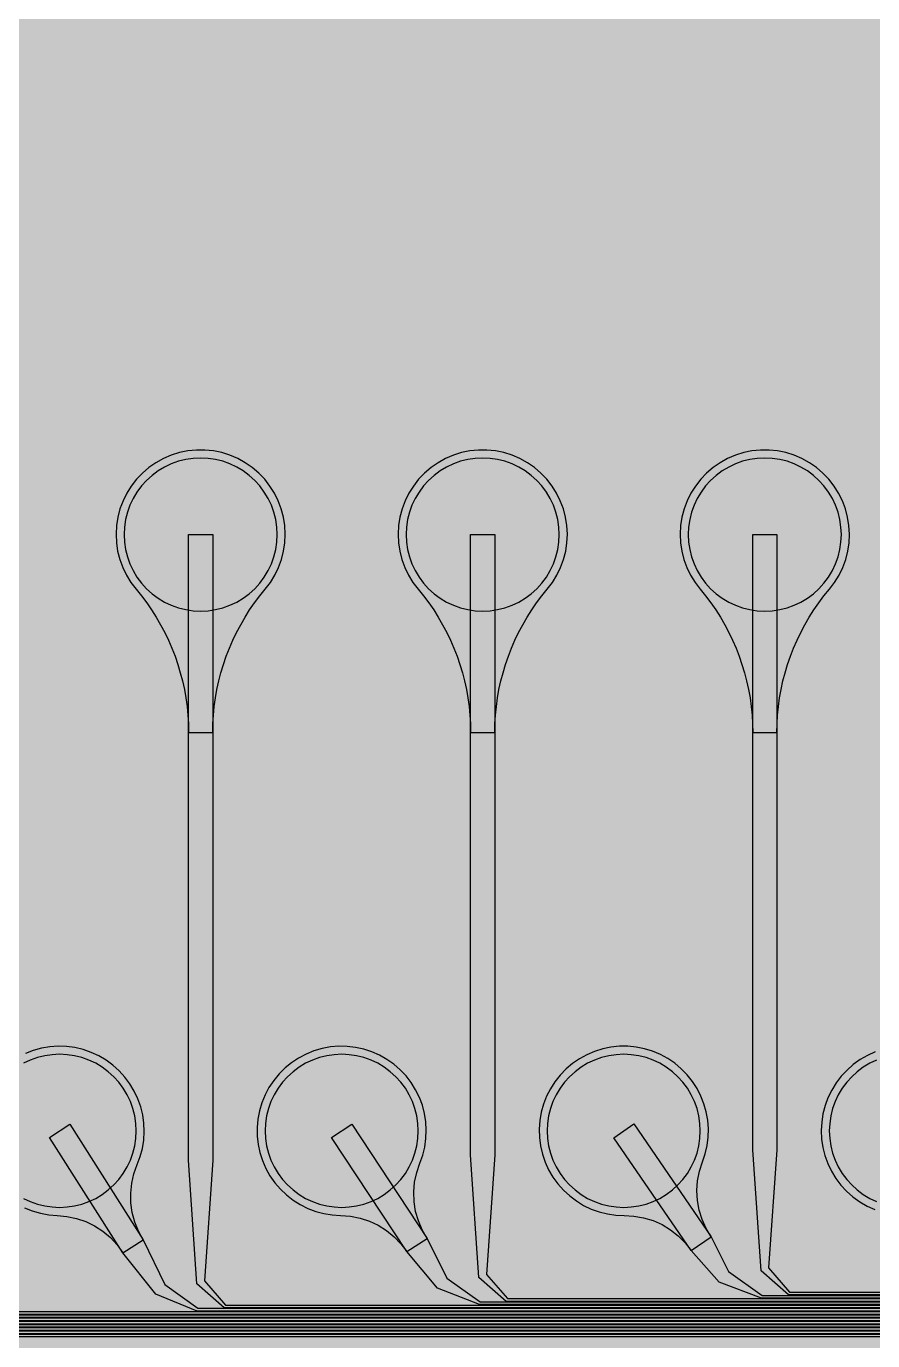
# Model space of a CAD drawing. Header units: metres. Extents: x -7231 to 10969, y -37556 to 1873.
# Drawn here: x 4915 to 5965, y -22931 to -21300 of the extents above; entities that cross this region are included whole.
import ezdxf

# ---------------------------------------------------------------- set-up
doc = ezdxf.new("R2010")
doc.units = ezdxf.units.M
for name, color, linetype in [('Metal1', 4, 'CONTINUOUS'), ('Metal2', 3, 'CONTINUOUS'), ('Polyimide', 7, 'CONTINUOUS'), ('Polyimide_Negative', 5, 'CONTINUOUS')]:
    doc.layers.add(name, color=color, linetype=linetype)

msp = doc.modelspace()

# ---------------------------------------------------------------- hatches: boundary and pattern name
at = {"layer": 'Polyimide'}
msp.add_hatch(color=7, dxfattribs=at).paths.add_polyline_path([(4065.7, -468), (4066.7, -502), (4068.5, -536), (4071.4, -570), (4075.5, -604), (4081, -638), (4088, -672), (4096.5, -706), (4106.6, -740), (4118.3, -774), (4131.6, -808), (4146.5, -842), (4162.9, -876), (4180.7, -910), (4199.8, -944), (4220.2, -978), (4241.7, -1012), (4264.2, -1046), (4287.5, -1080), (4311.5, -1114), (4336, -1148), (4360.9, -1182), (4385.9, -1216), (4410.9, -1250), (4435.7, -1284), (4460.2, -1318), (4484.2, -1352), (4507.5, -1385.9), (4530, -1419.9), (4551.5, -1453.9), (4571.9, -1487.9), (4591.1, -1521.9), (4608.9, -1555.9), (4625.3, -1589.9), (4640.1, -1623.9), (4653.4, -1657.9), (4665.1, -1691.9), (4675.2, -1725.9), (4683.7, -1759.9), (4690.7, -1793.9), (4696.2, -1827.9), (4700.3, -1861.9), (4703.2, -1895.9), (4705.1, -1929.9), (4706.1, -1963.9), (4706.4, -1997.9), (4706.5, -2031.9), (4706.5, -4793), (4710, -4838.4), (4720.2, -4882.7), (4737.1, -4925), (4760.1, -4964.2), (4788.9, -4999.5), (4822.6, -5030), (4860.5, -5055.1), (4901.8, -5074.2), (4901.8, -5074.2), (4970.7, -5105.2), (5034.7, -5145.3), (5092.8, -5193.5), (5143.8, -5249.2), (5186.9, -5311.2), (5221.2, -5378.4), (5246.2, -5449.7), (5261.4, -5523.7), (5266.5, -5599), (5261.4, -5674.3), (5246.2, -5748.3), (5221.2, -5819.6), (5186.9, -5886.8), (5143.8, -5948.8), (5092.8, -6004.5), (5034.7, -6052.7), (4970.7, -6092.8), (4901.8, -6123.8), (4860.5, -6142.9), (4822.6, -6168), (4788.9, -6198.5), (4760.1, -6233.8), (4737.1, -6273), (4720.2, -6315.3), (4710, -6359.6), (4706.5, -6405), (4706.5, -9221.5), (4710, -9266.9), (4720.2, -9311.2), (4737.1, -9353.5), (4760.1, -9392.7), (4788.9, -9428), (4822.6, -9458.5), (4860.5, -9483.6), (4901.8, -9502.7), (4970.7, -9533.7), (5034.7, -9573.8), (5092.8, -9622), (5143.8, -9677.7), (5186.9, -9739.7), (5221.2, -9806.9), (5246.2, -9878.2), (5261.4, -9952.2), (5266.5, -10027.5), (5261.4, -10102.8), (5246.2, -10176.8), (5221.2, -10248.1), (5186.9, -10315.3), (5143.8, -10377.3), (5092.8, -10433), (5034.7, -10481.2), (4970.7, -10521.3), (4901.8, -10552.3), (4860.5, -10571.4), (4822.6, -10596.5), (4788.9, -10627), (4760.1, -10662.3), (4737.1, -10701.5), (4720.2, -10743.8), (4710, -10788.1), (4706.5, -10833.5), (4706.5, -13650), (4710, -13695.4), (4720.2, -13739.7), (4737.1, -13782), (4760.1, -13821.2), (4788.9, -13856.5), (4822.6, -13887), (4860.5, -13912.1), (4901.8, -13931.2), (4970.7, -13962.2), (5034.7, -14002.2), (5092.8, -14050.5), (5143.8, -14106.2), (5186.9, -14168.2), (5221.2, -14235.4), (5246.2, -14306.7), (5261.4, -14380.7), (5266.5, -14456), (5261.4, -14531.3), (5246.2, -14605.3), (5221.2, -14676.5), (5186.9, -14743.8), (5143.8, -14805.8), (5092.8, -14861.5), (5034.7, -14909.7), (4970.7, -14949.8), (4901.8, -14980.8), (4860.5, -14999.9), (4822.6, -15025), (4788.9, -15055.5), (4760.1, -15090.8), (4737.1, -15130), (4720.2, -15172.3), (4710, -15216.6), (4706.5, -15262), (4706.5, -15456), (4720.9, -15750), (4764.1, -16041.3), (4835.7, -16326.8), (4934.9, -16604), (5060.7, -16870.2), (5212.1, -17122.7), (5387.5, -17359.2), (5585.2, -17577.3), (5803.3, -17775), (6039.8, -17950.4), (6292.3, -18101.8), (6558.4, -18227.6), (6835.6, -18326.8), (7121.2, -18398.3), (7412.4, -18441.5), (7706.5, -18456), (9969, -18456), (10047.4, -18459.8), (10125.1, -18471.4), (10201.2, -18490.4), (10275.2, -18516.9), (10346.1, -18550.5), (10413.5, -18590.8), (10476.5, -18637.6), (10534.7, -18690.3), (10587.4, -18748.5), (10634.2, -18811.5), (10674.5, -18878.9), (10708.1, -18949.8), (10734.6, -19023.8), (10753.6, -19099.9), (10765.2, -19177.6), (10769, -19256), (10769, -20895.8), (10730.2, -20951.4), (10694.6, -21009.1), (10662.2, -21068.6), (10633.2, -21129.9), (10607.6, -21192.7), (10585.5, -21256.7), (10566.9, -21322), (10552, -21388.1), (10540.8, -21455), (10533.4, -21522.3), (10529.6, -21590), (10529.6, -21657.8), (10533.4, -21725.5), (10540.8, -21792.9), (10552, -21859.7), (10566.9, -21925.9), (10585.5, -21991.1), (10607.6, -22055.2), (10633.2, -22117.9), (10662.2, -22179.2), (10694.6, -22238.7), (10730.2, -22296.4), (10769, -22352), (10769, -32454.2), (10728.7, -32510.5), (10691.7, -32568.9), (10658, -32629.3), (10627.8, -32691.6), (10601.2, -32755.4), (10578.2, -32820.7), (10558.9, -32887.1), (10543.4, -32954.5), (10531.8, -33022.7), (10524, -33091.4), (10520.1, -33160.5), (10520.1, -33229.7), (10524, -33298.8), (10531.8, -33367.5), (10543.4, -33435.7), (10558.9, -33503.1), (10578.2, -33569.5), (10601.2, -33634.8), (10627.8, -33698.6), (10658, -33760.8), (10691.7, -33821.3), (10728.7, -33879.7), (10769, -33936), (10769, -36556), (10765.2, -36634.4), (10753.6, -36712.1), (10734.6, -36788.2), (10708.1, -36862.1), (10674.5, -36933.1), (10634.2, -37000.5), (10587.4, -37063.5), (10534.7, -37121.7), (10476.5, -37174.4), (10413.5, -37221.2), (10346.1, -37261.5), (10275.2, -37295.1), (10201.2, -37321.6), (10125.1, -37340.6), (10047.4, -37352.1), (9969, -37356), (-6231, -37356), (-6309.4, -37352.1), (-6387.1, -37340.6), (-6463.2, -37321.6), (-6537.2, -37295.1), (-6608.1, -37261.5), (-6675.5, -37221.2), (-6738.5, -37174.4), (-6796.7, -37121.7), (-6849.4, -37063.5), (-6896.2, -37000.5), (-6936.5, -36933.1), (-6970.1, -36862.1), (-6996.6, -36788.2), (-7015.6, -36712.1), (-7027.2, -36634.4), (-7031, -36556), (-7031, -33936), (-6990.7, -33879.8), (-6953.7, -33821.3), (-6920, -33760.9), (-6889.8, -33698.6), (-6863.2, -33634.8), (-6840.2, -33569.5), (-6820.9, -33503.1), (-6805.4, -33435.7), (-6793.7, -33367.5), (-6785.9, -33298.8), (-6782, -33229.7), (-6782, -33160.5), (-6785.9, -33091.4), (-6793.7, -33022.7), (-6805.4, -32954.5), (-6820.9, -32887.1), (-6840.2, -32820.6), (-6863.2, -32755.4), (-6889.8, -32691.5), (-6920, -32629.3), (-6953.7, -32568.9), (-6990.7, -32510.4), (-7031, -32454.2), (-7031, -22364.8), (-6990.7, -22308.6), (-6953.7, -22250.1), (-6920, -22189.7), (-6889.8, -22127.5), (-6863.2, -22063.6), (-6840.2, -21998.4), (-6820.9, -21931.9), (-6805.4, -21864.5), (-6793.7, -21796.3), (-6785.9, -21727.6), (-6782, -21658.5), (-6782, -21589.3), (-6785.9, -21520.3), (-6793.7, -21451.5), (-6805.4, -21383.3), (-6820.9, -21315.9), (-6840.2, -21249.5), (-6863.2, -21184.2), (-6889.8, -21120.4), (-6920, -21058.1), (-6953.7, -20997.7), (-6990.7, -20939.3), (-7031, -20883), (-7031, -19256), (-7027.2, -19177.6), (-7015.6, -19099.9), (-6996.6, -19023.8), (-6970.1, -18949.8), (-6936.5, -18878.9), (-6896.2, -18811.5), (-6849.4, -18748.5), (-6796.7, -18690.3), (-6738.5, -18637.6), (-6675.5, -18590.8), (-6608.1, -18550.5), (-6537.2, -18516.9), (-6463.2, -18490.4), (-6387.1, -18471.4), (-6309.4, -18459.8), (-6231, -18456), (-3968.5, -18456), (-3674.4, -18441.5), (-3383.2, -18398.3), (-3097.6, -18326.8), (-2820.4, -18227.6), (-2554.3, -18101.8), (-2301.8, -17950.4), (-2065.3, -17775), (-1847.2, -17577.3), (-1649.5, -17359.2), (-1474.1, -17122.7), (-1322.7, -16870.2), (-1196.9, -16604), (-1097.7, -16326.8), (-1026.1, -16041.3), (-982.9, -15750), (-968.5, -15456), (-968.5, -15262), (-972, -15216.6), (-982.2, -15172.3), (-999.1, -15130), (-1022.1, -15090.8), (-1050.9, -15055.5), (-1084.6, -15025), (-1122.5, -14999.9), (-1163.8, -14980.8), (-1232.7, -14949.8), (-1296.7, -14909.7), (-1354.8, -14861.5), (-1405.8, -14805.8), (-1448.9, -14743.8), (-1483.2, -14676.5), (-1508.2, -14605.3), (-1523.4, -14531.3), (-1528.5, -14456), (-1523.4, -14380.7), (-1508.2, -14306.7), (-1483.2, -14235.4), (-1448.9, -14168.2), (-1405.8, -14106.2), (-1354.8, -14050.5), (-1296.7, -14002.2), (-1232.7, -13962.2), (-1163.8, -13931.2), (-1122.5, -13912.1), (-1084.6, -13887), (-1050.9, -13856.5), (-1022.1, -13821.2), (-999.1, -13782), (-982.2, -13739.7), (-972, -13695.4), (-968.5, -13650), (-968.5, -12309.6), (-972, -12264.3), (-982.2, -12219.9), (-999.1, -12177.7), (-1022.1, -12138.5), (-1050.9, -12103.2), (-1084.6, -12072.6), (-1122.5, -12047.5), (-1163.8, -12028.5), (-1232.7, -11997.4), (-1296.7, -11957.4), (-1354.8, -11909.1), (-1405.8, -11853.5), (-1448.9, -11791.5), (-1483.2, -11724.2), (-1508.2, -11653), (-1523.4, -11579), (-1528.5, -11503.7), (-1523.4, -11428.3), (-1508.2, -11354.4), (-1483.2, -11283.1), (-1448.9, -11215.9), (-1405.8, -11153.8), (-1354.8, -11098.2), (-1296.7, -11049.9), (-1232.7, -11009.9), (-1163.8, -10978.8), (-1122.5, -10959.8), (-1084.6, -10934.7), (-1050.9, -10904.1), (-1022.1, -10868.9), (-999.1, -10829.6), (-982.2, -10787.4), (-972, -10743), (-968.5, -10697.7), (-968.5, -9357.3), (-972, -9311.9), (-982.2, -9267.6), (-999.1, -9225.4), (-1022.1, -9186.1), (-1050.9, -9150.8), (-1084.6, -9120.3), (-1122.5, -9095.2), (-1163.8, -9076.2), (-1163.8, -9076.2), (-1232.7, -9045.1), (-1296.7, -9005.1), (-1354.8, -8956.8), (-1405.8, -8901.1), (-1448.9, -8839.1), (-1483.2, -8771.9), (-1508.2, -8700.6), (-1523.4, -8626.7), (-1528.5, -8551.3), (-1523.4, -8476), (-1508.2, -8402), (-1483.2, -8330.8), (-1448.9, -8263.5), (-1405.8, -8201.5), (-1354.8, -8145.9), (-1296.7, -8097.6), (-1232.7, -8057.6), (-1163.8, -8026.5), (-1163.8, -8026.5), (-1122.5, -8007.4), (-1084.6, -7982.4), (-1050.9, -7951.8), (-1022.1, -7916.5), (-999.1, -7877.3), (-982.2, -7835), (-972, -7790.7), (-968.5, -7745.4), (-968.5, -6405), (-972, -6359.6), (-982.2, -6315.3), (-999.1, -6273), (-1022.1, -6233.8), (-1050.9, -6198.5), (-1084.6, -6168), (-1122.5, -6142.9), (-1163.8, -6123.8), (-1163.8, -6123.8), (-1232.7, -6092.8), (-1296.7, -6052.7), (-1354.8, -6004.5), (-1405.8, -5948.8), (-1448.9, -5886.8), (-1483.2, -5819.6), (-1508.2, -5748.3), (-1523.4, -5674.3), (-1528.5, -5599), (-1523.4, -5523.7), (-1508.2, -5449.7), (-1483.2, -5378.4), (-1448.9, -5311.2), (-1405.8, -5249.2), (-1354.8, -5193.5), (-1296.7, -5145.3), (-1232.7, -5105.2), (-1163.8, -5074.2), (-1163.8, -5074.2), (-1122.5, -5055.1), (-1084.6, -5030), (-1050.9, -4999.5), (-1022.1, -4964.2), (-999.1, -4925), (-982.2, -4882.7), (-972, -4838.4), (-968.5, -4793), (-968.5, -2031.9), (-968.4, -1997.9), (-968.1, -1963.9), (-967.1, -1929.9), (-965.2, -1895.9), (-962.2, -1861.9), (-958, -1827.9), (-952.4, -1793.9), (-945.3, -1759.9), (-936.6, -1725.9), (-926.4, -1691.9), (-914.4, -1657.9), (-900.9, -1623.9), (-885.7, -1589.9), (-869.1, -1555.9), (-850.9, -1521.9), (-831.4, -1487.9), (-810.6, -1453.9), (-788.7, -1419.9), (-765.8, -1385.9), (-742.1, -1352), (-717.6, -1318), (-692.7, -1284), (-667.4, -1250), (-641.9, -1216), (-616.4, -1182), (-591.1, -1148), (-566.1, -1114), (-541.7, -1080), (-517.9, -1046), (-495, -1012), (-473.1, -978), (-452.4, -944), (-432.8, -910), (-414.7, -876), (-398, -842), (-382.9, -808), (-369.3, -774), (-357.4, -740), (-347.1, -706), (-338.4, -672), (-331.3, -638), (-325.7, -604), (-321.5, -570), (-318.6, -536), (-316.7, -502), (-315.7, -468), (-315.3, -434), (-315.2, -400), (-315.2, 401), (-315.2, 451), (-315.2, 1644), (-270.2, 1644), (-270, 1637.1), (-269.4, 1630.3), (-268.2, 1623.5), (-266.7, 1616.8), (-264.7, 1610.2), (-262.3, 1603.8), (-259.4, 1597.6), (-256.2, 1591.5), (-252.6, 1585.7), (-248.6, 1580.1), (-244.2, 1574.8), (-239.5, 1569.8), (-234.5, 1565.1), (-229.2, 1560.7), (-223.6, 1556.7), (-217.8, 1553.1), (-211.7, 1549.8), (-205.4, 1547), (-199, 1544.6), (-192.4, 1542.6), (-185.7, 1541), (-179, 1539.9), (-172.1, 1539.2), (-165.2, 1539), (-158.4, 1539.2), (-151.5, 1539.9), (-144.8, 1541), (-138.1, 1542.6), (-131.5, 1544.6), (-125.1, 1547), (-118.8, 1549.8), (-112.8, 1553.1), (-106.9, 1556.7), (-101.3, 1560.7), (-96, 1565.1), (-91, 1569.8), (-86.3, 1574.8), (-81.9, 1580.1), (-77.9, 1585.7), (-74.3, 1591.5), (-71.1, 1597.6), (-68.2, 1603.8), (-65.8, 1610.2), (-63.8, 1616.8), (-62.3, 1623.5), (-61.1, 1630.3), (-60.5, 1637.1), (-60.2, 1644), (1853, 1644), (1853, 1573), (3815.2, 1573), (3815.5, 1579.5), (3816.1, 1586.1), (3817.2, 1592.5), (3818.7, 1598.9), (3820.6, 1605.1), (3822.9, 1611.3), (3825.6, 1617.2), (3828.6, 1623), (3832.1, 1628.6), (3835.9, 1633.9), (3840.1, 1638.9), (3844.5, 1643.7), (3849.3, 1648.2), (3854.4, 1652.3), (3859.7, 1656.1), (3865.2, 1659.6), (3871, 1662.7), (3877, 1665.4), (3883.1, 1667.7), (3889.4, 1669.6), (3895.7, 1671.1), (3902.2, 1672.1), (3908.7, 1672.8), (3915.2, 1673), (3921.8, 1672.8), (3928.3, 1672.1), (3934.8, 1671.1), (3941.1, 1669.6), (3947.4, 1667.7), (3953.5, 1665.4), (3959.5, 1662.7), (3965.2, 1659.6), (3970.8, 1656.1), (3976.1, 1652.3), (3981.2, 1648.2), (3986, 1643.7), (3990.4, 1638.9), (3994.6, 1633.9), (3998.4, 1628.6), (4001.9, 1623), (4004.9, 1617.2), (4007.6, 1611.3), (4009.9, 1605.1), (4011.8, 1598.9), (4013.3, 1592.5), (4014.4, 1586.1), (4015, 1579.5), (4015.2, 1573), (4065.2, 1573), (4065.2, 451), (4065.2, 401), (4065.2, -400), (4065.3, -434), (4065.7, -468)])

# ---------------------------------------------------------------- linework, layer by layer
at = {"layer": 'Metal1'}
for points in [[(5146.5, -22176.6), (5146.7, -22165.8), (5147.3, -22155.1), (5148.4, -22144.4), (5149.8, -22133.8), (5151.7, -22123.2), (5154, -22112.7), (5156.7, -22102.4), (5159.8, -22092.1), (5163.3, -22081.9), (5167.2, -22071.9), (5171.5, -22062.1), (5176.1, -22052.4), (5181.2, -22042.9), (5186.6, -22033.6), (5192.3, -22024.6), (5198.4, -22015.8), (5204.9, -22007.2), (5211.6, -21998.9), (5218.1, -21990.4), (5223.6, -21981.4), (5228.2, -21971.8), (5231.9, -21961.9), (5234.5, -21951.6), (5236, -21941.1), (5236.5, -21930.5), (5235.9, -21919.9), (5234.3, -21909.4), (5231.6, -21899.2), (5227.8, -21889.3), (5223.1, -21879.8), (5217.5, -21870.8), (5211, -21862.4), (5203.7, -21854.7), (5195.6, -21847.8), (5186.9, -21841.8), (5177.6, -21836.7), (5167.9, -21832.5), (5157.7, -21829.3), (5147.4, -21827.2), (5136.8, -21826.1), (5126.2, -21826.1), (5115.6, -21827.2), (5105.3, -21829.3), (5095.1, -21832.5), (5085.4, -21836.7), (5076.1, -21841.8), (5067.4, -21847.8), (5059.3, -21854.7), (5052, -21862.4), (5045.5, -21870.8), (5039.9, -21879.8), (5035.2, -21889.3), (5031.4, -21899.2), (5028.7, -21909.4), (5027.1, -21919.9), (5026.5, -21930.5), (5027, -21941.1), (5028.5, -21951.6), (5031.1, -21961.9), (5034.8, -21971.8), (5039.4, -21981.4), (5044.9, -21990.4), (5051.4, -21998.9), (5058.1, -22007.2), (5064.6, -22015.8), (5070.7, -22024.6), (5076.4, -22033.6), (5081.8, -22042.9), (5086.9, -22052.4), (5091.5, -22062.1), (5095.8, -22071.9), (5099.7, -22081.9), (5103.2, -22092.1), (5106.3, -22102.4), (5109, -22112.7), (5111.3, -22123.2), (5113.2, -22133.8), (5114.6, -22144.4), (5115.7, -22155.1), (5116.3, -22165.8), (5116.5, -22176.6), (5146.5, -22176.6)], [(5496.5, -22176.6), (5496.7, -22165.8), (5497.3, -22155.1), (5498.4, -22144.4), (5499.8, -22133.8), (5501.7, -22123.2), (5504, -22112.7), (5506.7, -22102.4), (5509.8, -22092.1), (5513.3, -22081.9), (5517.2, -22071.9), (5521.5, -22062.1), (5526.1, -22052.4), (5531.2, -22042.9), (5536.6, -22033.6), (5542.3, -22024.6), (5548.4, -22015.8), (5554.9, -22007.2), (5561.6, -21998.9), (5568.1, -21990.4), (5573.6, -21981.4), (5578.2, -21971.8), (5581.9, -21961.9), (5584.5, -21951.6), (5586, -21941.1), (5586.5, -21930.5), (5585.9, -21919.9), (5584.3, -21909.4), (5581.6, -21899.2), (5577.8, -21889.3), (5573.1, -21879.8), (5567.5, -21870.8), (5561, -21862.4), (5553.7, -21854.7), (5545.6, -21847.8), (5536.9, -21841.8), (5527.6, -21836.7), (5517.9, -21832.5), (5507.7, -21829.3), (5497.4, -21827.2), (5486.8, -21826.1), (5476.2, -21826.1), (5465.6, -21827.2), (5455.3, -21829.3), (5445.1, -21832.5), (5435.4, -21836.7), (5426.1, -21841.8), (5417.4, -21847.8), (5409.3, -21854.7), (5402, -21862.4), (5395.5, -21870.8), (5389.9, -21879.8), (5385.2, -21889.3), (5381.4, -21899.2), (5378.7, -21909.4), (5377.1, -21919.9), (5376.5, -21930.5), (5377, -21941.1), (5378.5, -21951.6), (5381.1, -21961.9), (5384.8, -21971.8), (5389.4, -21981.4), (5394.9, -21990.4), (5401.4, -21998.9), (5408.1, -22007.2), (5414.6, -22015.8), (5420.7, -22024.6), (5426.4, -22033.6), (5431.8, -22042.9), (5436.9, -22052.4), (5441.5, -22062.1), (5445.8, -22071.9), (5449.7, -22081.9), (5453.2, -22092.1), (5456.3, -22102.4), (5459, -22112.7), (5461.3, -22123.2), (5463.2, -22133.8), (5464.6, -22144.4), (5465.7, -22155.1), (5466.3, -22165.8), (5466.5, -22176.6), (5496.5, -22176.6)], [(5846.5, -22176.6), (5846.7, -22165.8), (5847.3, -22155.1), (5848.4, -22144.4), (5849.8, -22133.8), (5851.7, -22123.2), (5854, -22112.7), (5856.7, -22102.4), (5859.8, -22092.1), (5863.3, -22081.9), (5867.2, -22071.9), (5871.5, -22062.1), (5876.1, -22052.4), (5881.2, -22042.9), (5886.6, -22033.6), (5892.3, -22024.6), (5898.4, -22015.8), (5904.9, -22007.2), (5911.6, -21998.9), (5918.1, -21990.4), (5923.6, -21981.4), (5928.2, -21971.8), (5931.9, -21961.9), (5934.5, -21951.6), (5936, -21941.1), (5936.5, -21930.5), (5935.9, -21919.9), (5934.3, -21909.4), (5931.6, -21899.2), (5927.8, -21889.3), (5923.1, -21879.8), (5917.5, -21870.8), (5911, -21862.4), (5903.7, -21854.7), (5895.6, -21847.8), (5886.9, -21841.8), (5877.6, -21836.7), (5867.9, -21832.5), (5857.7, -21829.3), (5847.4, -21827.2), (5836.8, -21826.1), (5826.2, -21826.1), (5815.6, -21827.2), (5805.3, -21829.3), (5795.1, -21832.5), (5785.4, -21836.7), (5776.1, -21841.8), (5767.4, -21847.8), (5759.3, -21854.7), (5752, -21862.4), (5745.5, -21870.8), (5739.9, -21879.8), (5735.2, -21889.3), (5731.4, -21899.2), (5728.7, -21909.4), (5727.1, -21919.9), (5726.5, -21930.5), (5727, -21941.1), (5728.5, -21951.6), (5731.1, -21961.9), (5734.8, -21971.8), (5739.4, -21981.4), (5744.9, -21990.4), (5751.4, -21998.9), (5758.1, -22007.2), (5764.6, -22015.8), (5770.7, -22024.6), (5776.4, -22033.6), (5781.8, -22042.9), (5786.9, -22052.4), (5791.5, -22062.1), (5795.8, -22071.9), (5799.7, -22081.9), (5803.2, -22092.1), (5806.3, -22102.4), (5809, -22112.7), (5811.3, -22123.2), (5813.2, -22133.8), (5814.6, -22144.4), (5815.7, -22155.1), (5816.3, -22165.8), (5816.5, -22176.6), (5846.5, -22176.6)]]:
    msp.add_lwpolyline(points, close=True, dxfattribs=at)
for points in [[(9330.8, -22922.8), (3760.8, -22922.8), (3726.9, -22892.9), (3716.5, -22732.9), (3716.5, -21931), (3746.5, -21931), (3746.5, -22732.9), (3736.1, -22889.1), (3762.2, -22919.2), (9332.2, -22919.2)], [(9338.8, -22914.7), (4110.8, -22914.7), (4076.9, -22884.9), (4066.5, -22726.5), (4066.5, -21931), (4096.5, -21931), (4096.5, -22726.5), (4086.1, -22881.1), (4112.2, -22911.2), (9340.2, -22911.2)], [(9346.8, -22906.7), (4460.8, -22906.7), (4426.9, -22876.9), (4416.5, -22720.1), (4416.5, -21931), (4446.5, -21931), (4446.5, -22720.1), (4436.1, -22873.1), (4462.2, -22903.2), (9348.2, -22903.2)], [(9354.8, -22898.8), (4810.8, -22898.8), (4776.9, -22868.9), (4766.5, -22713.7), (4766.5, -21931), (4796.5, -21931), (4796.5, -22713.7), (4786.1, -22865.1), (4812.2, -22895.2), (9356.2, -22895.2)], [(9362.8, -22890.8), (5160.8, -22890.8), (5126.9, -22860.9), (5116.5, -22707.3), (5116.5, -21931), (5146.5, -21931), (5146.5, -22707.3), (5136.1, -22857.1), (5162.2, -22887.2), (9364.2, -22887.2)], [(9370.8, -22882.7), (5510.8, -22882.7), (5476.8, -22852.9), (5466.5, -22700.9), (5466.5, -21931), (5496.5, -21931), (5496.5, -22700.9), (5486.2, -22849.1), (5512.2, -22879.2), (9372.2, -22879.2)], [(9378.8, -22874.7), (5860.8, -22874.7), (5826.8, -22844.9), (5816.5, -22694.5), (5816.5, -21931), (5846.5, -21931), (5846.5, -22694.5), (5836.2, -22841.1), (5862.2, -22871.2), (9380.2, -22871.2)]]:
    msp.add_lwpolyline(points, dxfattribs=at)
at = {"layer": 'Metal2'}
for points in [[(4912.9, -22766.5), (4922.6, -22770.4), (4932.7, -22773.3), (4943, -22775.1), (4953.5, -22776), (4965.6, -22777.1), (4977.5, -22779.6), (4989, -22783.6), (4999.9, -22789), (5010.2, -22795.6), (5019.5, -22803.5), (5027.8, -22812.4), (5034.9, -22822.2), (5060.2, -22806.1), (5060.2, -22806.1), (5054.3, -22795.5), (5049.8, -22784.2), (5046.6, -22772.4), (5044.9, -22760.4), (5044.7, -22748.2), (5046, -22736.1), (5048.7, -22724.2), (5052.9, -22712.7), (5056.5, -22702.9), (5059.2, -22692.8), (5060.9, -22682.4), (5061.5, -22672), (5061.1, -22661.5), (5059.6, -22651.1), (5057.1, -22641), (5053.6, -22631.1), (5049.1, -22621.6), (5043.8, -22612.6), (5037.5, -22604.2), (5030.4, -22596.5), (5022.6, -22589.5), (5014.2, -22583.3), (5005.2, -22578), (4995.6, -22573.6), (4985.7, -22570.2), (4975.5, -22567.7), (4965.1, -22566.4), (4954.7, -22566), (4944.2, -22566.7), (4933.9, -22568.5), (4923.8, -22571.2), (4914, -22575)], [(5968.5, -22573.1), (5959, -22577.4), (5949.9, -22582.6), (5941.3, -22588.7), (5933.5, -22595.6), (5926.3, -22603.2), (5919.9, -22611.6), (5914.5, -22620.5), (5909.9, -22629.9), (5906.3, -22639.7), (5903.6, -22649.9), (5902.1, -22660.2), (5901.5, -22670.7), (5902, -22681.2), (5903.5, -22691.5), (5906.1, -22701.7), (5909.7, -22711.6), (5914.2, -22721), (5919.6, -22730), (5925.9, -22738.3), (5933, -22746), (5940.9, -22753), (5949.4, -22759.1), (5958.5, -22764.4), (5968, -22768.7)], [(9326.8, -22926.7), (3727.2, -22926.7), (3678.3, -22903.5), (3625.9, -22826.6), (3543.4, -22678.3), (3569.6, -22663.7), (3652.1, -22812), (3688, -22894), (3728.2, -22923.2), (9328.2, -22923.2)], [(9334.8, -22918.7), (4077.2, -22918.7), (4027.8, -22896), (3978, -22825.6), (3893.5, -22678.5), (3919.5, -22663.5), (4004, -22810.7), (4037.8, -22886), (4078.2, -22915.2), (9336.2, -22915.2)], [(9342.8, -22910.8), (4427.2, -22910.8), (4377.3, -22888.4), (4330.2, -22824.6), (4243.6, -22678.7), (4269.4, -22663.3), (4356, -22809.3), (4387.6, -22878), (4428.2, -22907.2), (9344.2, -22907.2)], [(9350.8, -22902.8), (4777.3, -22902.8), (4726.7, -22881), (4682.5, -22823.5), (4593.7, -22678.8), (4619.3, -22663.2), (4708.1, -22807.8), (4737.3, -22869.9), (4778.2, -22899.2), (9352.2, -22899.2)], [(9358.8, -22894.7), (5127.3, -22894.7), (5076.1, -22873.5), (5034.9, -22822.2), (4943.8, -22679.1), (4969.2, -22662.9), (5060.2, -22806.1), (5087.1, -22861.8), (5128.2, -22891.2), (9360.2, -22891.2)], [(9366.8, -22886.7), (5477.3, -22886.7), (5425.5, -22866.2), (5387.4, -22820.9), (5294, -22679.3), (5319, -22662.7), (5412.5, -22804.4), (5436.9, -22853.8), (5478.2, -22883.2), (9368.2, -22883.2)], [(9374.8, -22878.8), (5827.3, -22878.8), (5774.9, -22858.8), (5740.1, -22819.5), (5644.1, -22679.5), (5668.9, -22662.5), (5764.8, -22802.5), (5786.6, -22845.7), (5828.1, -22875.2), (9376.2, -22875.2)]]:
    msp.add_lwpolyline(points, dxfattribs=at)
for points in [[(5412.5, -22804.4), (5406.4, -22793.8), (5401.7, -22782.6), (5398.3, -22770.9), (5396.4, -22758.9), (5396, -22746.7), (5397, -22734.5), (5399.6, -22722.6), (5403.5, -22711.1), (5407.1, -22701.2), (5409.6, -22691.1), (5411.1, -22680.7), (5411.5, -22670.2), (5410.9, -22659.8), (5409.3, -22649.4), (5406.6, -22639.3), (5402.9, -22629.5), (5398.3, -22620), (5392.8, -22611.2), (5386.4, -22602.8), (5379.2, -22595.2), (5371.3, -22588.4), (5362.7, -22582.3), (5353.6, -22577.2), (5344, -22572.9), (5334, -22569.7), (5323.8, -22567.4), (5313.4, -22566.2), (5302.9, -22566.1), (5292.5, -22566.9), (5282.2, -22568.9), (5272.1, -22571.8), (5262.4, -22575.7), (5253.1, -22580.6), (5244.4, -22586.4), (5236.2, -22593), (5228.8, -22600.4), (5222.2, -22608.5), (5216.3, -22617.2), (5211.4, -22626.4), (5207.5, -22636.1), (5204.5, -22646.2), (5202.5, -22656.5), (5201.6, -22666.9), (5201.7, -22677.4), (5202.9, -22687.8), (5205, -22698), (5208.2, -22708), (5212.4, -22717.6), (5217.5, -22726.8), (5223.5, -22735.4), (5230.4, -22743.3), (5238, -22750.5), (5246.2, -22757), (5255.1, -22762.6), (5264.5, -22767.2), (5274.3, -22770.9), (5284.4, -22773.6), (5294.8, -22775.3), (5305.2, -22776), (5317.4, -22776.9), (5329.3, -22779.2), (5340.9, -22783), (5351.9, -22788.2), (5362.2, -22794.7), (5371.7, -22802.4), (5380.1, -22811.2), (5387.4, -22820.9), (5412.5, -22804.4)], [(5764.8, -22802.5), (5758.6, -22792), (5753.6, -22780.9), (5750.1, -22769.3), (5747.9, -22757.3), (5747.3, -22745.1), (5748.2, -22732.9), (5750.5, -22721), (5754.2, -22709.4), (5757.6, -22699.5), (5759.9, -22689.2), (5761.2, -22678.8), (5761.5, -22668.4), (5760.7, -22657.9), (5758.9, -22647.6), (5756, -22637.5), (5752.2, -22627.8), (5747.4, -22618.4), (5741.7, -22609.6), (5735.2, -22601.5), (5727.8, -22594), (5719.8, -22587.2), (5711.1, -22581.3), (5701.9, -22576.3), (5692.3, -22572.3), (5682.2, -22569.2), (5672, -22567.1), (5661.5, -22566.1), (5651.1, -22566.1), (5640.6, -22567.2), (5630.4, -22569.3), (5620.4, -22572.4), (5610.7, -22576.5), (5601.5, -22581.5), (5592.9, -22587.5), (5584.9, -22594.2), (5577.6, -22601.7), (5571.1, -22610), (5565.4, -22618.8), (5560.7, -22628.1), (5556.9, -22637.9), (5554.1, -22648), (5552.3, -22658.3), (5551.5, -22668.8), (5551.8, -22679.2), (5553.2, -22689.6), (5555.5, -22699.8), (5558.9, -22709.8), (5563.3, -22719.3), (5568.5, -22728.3), (5574.7, -22736.8), (5581.7, -22744.7), (5589.4, -22751.7), (5597.8, -22758), (5606.7, -22763.5), (5616.2, -22768), (5626.1, -22771.5), (5636.2, -22774), (5646.6, -22775.5), (5657.1, -22776), (5669.2, -22776.7), (5681.2, -22778.8), (5692.9, -22782.4), (5704, -22787.4), (5714.4, -22793.7), (5724, -22801.2), (5732.6, -22809.8), (5740.1, -22819.5), (5764.8, -22802.5)]]:
    msp.add_lwpolyline(points, close=True, dxfattribs=at)
at = {"layer": 'Polyimide_Negative'}
for points in [[(5226.5, -21931), (5226, -21921.7), (5224.7, -21912.5), (5222.4, -21903.4), (5219.3, -21894.6), (5215.3, -21886.2), (5210.5, -21878.2), (5204.9, -21870.7), (5198.7, -21863.8), (5191.8, -21857.6), (5184.3, -21852), (5176.3, -21847.2), (5167.9, -21843.2), (5159.1, -21840.1), (5150, -21837.8), (5140.8, -21836.5), (5131.5, -21836), (5122.2, -21836.5), (5113, -21837.8), (5103.9, -21840.1), (5095.1, -21843.2), (5086.7, -21847.2), (5078.7, -21852), (5071.2, -21857.6), (5064.3, -21863.8), (5058.1, -21870.7), (5052.5, -21878.2), (5047.7, -21886.2), (5043.7, -21894.6), (5040.6, -21903.4), (5038.3, -21912.5), (5037, -21921.7), (5036.5, -21931), (5037, -21940.3), (5038.3, -21949.5), (5040.6, -21958.6), (5043.7, -21967.4), (5047.7, -21975.8), (5052.5, -21983.8), (5058.1, -21991.3), (5064.3, -21998.2), (5071.2, -22004.4), (5078.7, -22010), (5086.7, -22014.8), (5095.1, -22018.8), (5103.9, -22021.9), (5113, -22024.2), (5122.2, -22025.5), (5131.5, -22026), (5140.8, -22025.5), (5150, -22024.2), (5159.1, -22021.9), (5167.9, -22018.8), (5176.3, -22014.8), (5184.3, -22010), (5191.8, -22004.4), (5198.7, -21998.2), (5204.9, -21991.3), (5210.5, -21983.8), (5215.3, -21975.8), (5219.3, -21967.4), (5222.4, -21958.6), (5224.7, -21949.5), (5226, -21940.3), (5226.5, -21931)], [(5576.5, -21931), (5576, -21921.7), (5574.7, -21912.5), (5572.4, -21903.4), (5569.3, -21894.6), (5565.3, -21886.2), (5560.5, -21878.2), (5554.9, -21870.7), (5548.7, -21863.8), (5541.8, -21857.6), (5534.3, -21852), (5526.3, -21847.2), (5517.9, -21843.2), (5509.1, -21840.1), (5500, -21837.8), (5490.8, -21836.5), (5481.5, -21836), (5472.2, -21836.5), (5463, -21837.8), (5453.9, -21840.1), (5445.1, -21843.2), (5436.7, -21847.2), (5428.7, -21852), (5421.2, -21857.6), (5414.3, -21863.8), (5408.1, -21870.7), (5402.5, -21878.2), (5397.7, -21886.2), (5393.7, -21894.6), (5390.6, -21903.4), (5388.3, -21912.5), (5387, -21921.7), (5386.5, -21931), (5387, -21940.3), (5388.3, -21949.5), (5390.6, -21958.6), (5393.7, -21967.4), (5397.7, -21975.8), (5402.5, -21983.8), (5408.1, -21991.3), (5414.3, -21998.2), (5421.2, -22004.4), (5428.7, -22010), (5436.7, -22014.8), (5445.1, -22018.8), (5453.9, -22021.9), (5463, -22024.2), (5472.2, -22025.5), (5481.5, -22026), (5490.8, -22025.5), (5500, -22024.2), (5509.1, -22021.9), (5517.9, -22018.8), (5526.3, -22014.8), (5534.3, -22010), (5541.8, -22004.4), (5548.7, -21998.2), (5554.9, -21991.3), (5560.5, -21983.8), (5565.3, -21975.8), (5569.3, -21967.4), (5572.4, -21958.6), (5574.7, -21949.5), (5576, -21940.3), (5576.5, -21931)], [(5926.5, -21931), (5926, -21921.7), (5924.7, -21912.5), (5922.4, -21903.4), (5919.3, -21894.6), (5915.3, -21886.2), (5910.5, -21878.2), (5904.9, -21870.7), (5898.7, -21863.8), (5891.8, -21857.6), (5884.3, -21852), (5876.3, -21847.2), (5867.9, -21843.2), (5859.1, -21840.1), (5850, -21837.8), (5840.8, -21836.5), (5831.5, -21836), (5822.2, -21836.5), (5813, -21837.8), (5803.9, -21840.1), (5795.1, -21843.2), (5786.7, -21847.2), (5778.7, -21852), (5771.2, -21857.6), (5764.3, -21863.8), (5758.1, -21870.7), (5752.5, -21878.2), (5747.7, -21886.2), (5743.7, -21894.6), (5740.6, -21903.4), (5738.3, -21912.5), (5737, -21921.7), (5736.5, -21931), (5737, -21940.3), (5738.3, -21949.5), (5740.6, -21958.6), (5743.7, -21967.4), (5747.7, -21975.8), (5752.5, -21983.8), (5758.1, -21991.3), (5764.3, -21998.2), (5771.2, -22004.4), (5778.7, -22010), (5786.7, -22014.8), (5795.1, -22018.8), (5803.9, -22021.9), (5813, -22024.2), (5822.2, -22025.5), (5831.5, -22026), (5840.8, -22025.5), (5850, -22024.2), (5859.1, -22021.9), (5867.9, -22018.8), (5876.3, -22014.8), (5884.3, -22010), (5891.8, -22004.4), (5898.7, -21998.2), (5904.9, -21991.3), (5910.5, -21983.8), (5915.3, -21975.8), (5919.3, -21967.4), (5922.4, -21958.6), (5924.7, -21949.5), (5926, -21940.3), (5926.5, -21931)], [(5401.5, -22671), (5401, -22661.7), (5399.7, -22652.5), (5397.4, -22643.4), (5394.3, -22634.6), (5390.3, -22626.2), (5385.5, -22618.2), (5379.9, -22610.7), (5373.7, -22603.8), (5366.8, -22597.6), (5359.3, -22592), (5351.3, -22587.2), (5342.9, -22583.2), (5334.1, -22580.1), (5325, -22577.8), (5315.8, -22576.5), (5306.5, -22576), (5297.2, -22576.5), (5288, -22577.8), (5278.9, -22580.1), (5270.1, -22583.2), (5261.7, -22587.2), (5253.7, -22592), (5246.2, -22597.6), (5239.3, -22603.8), (5233.1, -22610.7), (5227.5, -22618.2), (5222.7, -22626.2), (5218.7, -22634.6), (5215.6, -22643.4), (5213.3, -22652.5), (5212, -22661.7), (5211.5, -22671), (5212, -22680.3), (5213.3, -22689.5), (5215.6, -22698.6), (5218.7, -22707.4), (5222.7, -22715.8), (5227.5, -22723.8), (5233.1, -22731.3), (5239.3, -22738.2), (5246.2, -22744.4), (5253.7, -22750), (5261.7, -22754.8), (5270.1, -22758.8), (5278.9, -22761.9), (5288, -22764.2), (5297.2, -22765.5), (5306.5, -22766), (5315.8, -22765.5), (5325, -22764.2), (5334.1, -22761.9), (5342.9, -22758.8), (5351.3, -22754.8), (5359.3, -22750), (5366.8, -22744.4), (5373.7, -22738.2), (5379.9, -22731.3), (5385.5, -22723.8), (5390.3, -22715.8), (5394.3, -22707.4), (5397.4, -22698.6), (5399.7, -22689.5), (5401, -22680.3), (5401.5, -22671)], [(5751.5, -22671), (5751, -22661.7), (5749.7, -22652.5), (5747.4, -22643.4), (5744.3, -22634.6), (5740.3, -22626.2), (5735.5, -22618.2), (5729.9, -22610.7), (5723.7, -22603.8), (5716.8, -22597.6), (5709.3, -22592), (5701.3, -22587.2), (5692.9, -22583.2), (5684.1, -22580.1), (5675, -22577.8), (5665.8, -22576.5), (5656.5, -22576), (5647.2, -22576.5), (5638, -22577.8), (5628.9, -22580.1), (5620.1, -22583.2), (5611.7, -22587.2), (5603.7, -22592), (5596.2, -22597.6), (5589.3, -22603.8), (5583.1, -22610.7), (5577.5, -22618.2), (5572.7, -22626.2), (5568.7, -22634.6), (5565.6, -22643.4), (5563.3, -22652.5), (5562, -22661.7), (5561.5, -22671), (5562, -22680.3), (5563.3, -22689.5), (5565.6, -22698.6), (5568.7, -22707.4), (5572.7, -22715.8), (5577.5, -22723.8), (5583.1, -22731.3), (5589.3, -22738.2), (5596.2, -22744.4), (5603.7, -22750), (5611.7, -22754.8), (5620.1, -22758.8), (5628.9, -22761.9), (5638, -22764.2), (5647.2, -22765.5), (5656.5, -22766), (5665.8, -22765.5), (5675, -22764.2), (5684.1, -22761.9), (5692.9, -22758.8), (5701.3, -22754.8), (5709.3, -22750), (5716.8, -22744.4), (5723.7, -22738.2), (5729.9, -22731.3), (5735.5, -22723.8), (5740.3, -22715.8), (5744.3, -22707.4), (5747.4, -22698.6), (5749.7, -22689.5), (5751, -22680.3), (5751.5, -22671)]]:
    msp.add_lwpolyline(points, close=True, dxfattribs=at)
for points in [[(4911.7, -22754.8), (4920.1, -22758.8), (4928.9, -22761.9), (4938, -22764.2), (4947.2, -22765.5), (4956.5, -22766), (4965.8, -22765.5), (4975, -22764.2), (4984.1, -22761.9), (4992.9, -22758.8), (5001.3, -22754.8), (5009.3, -22750), (5016.8, -22744.4), (5023.7, -22738.2), (5029.9, -22731.3), (5035.5, -22723.8), (5040.3, -22715.8), (5044.3, -22707.4), (5047.4, -22698.6), (5049.7, -22689.5), (5051, -22680.3), (5051.5, -22671), (5051.5, -22671), (5051, -22661.7), (5049.7, -22652.5), (5047.4, -22643.4), (5044.3, -22634.6), (5040.3, -22626.2), (5035.5, -22618.2), (5029.9, -22610.7), (5023.7, -22603.8), (5016.8, -22597.6), (5009.3, -22592), (5001.3, -22587.2), (4992.9, -22583.2), (4984.1, -22580.1), (4975, -22577.8), (4965.8, -22576.5), (4956.5, -22576), (4947.2, -22576.5), (4938, -22577.8), (4928.9, -22580.1), (4920.1, -22583.2), (4911.7, -22587.2)], [(5970.1, -22583.2), (5961.7, -22587.2), (5953.7, -22592), (5946.2, -22597.6), (5939.3, -22603.8), (5933.1, -22610.7), (5927.5, -22618.2), (5922.7, -22626.2), (5918.7, -22634.6), (5915.6, -22643.4), (5913.3, -22652.5), (5912, -22661.7), (5911.5, -22671), (5912, -22680.3), (5913.3, -22689.5), (5915.6, -22698.6), (5918.7, -22707.4), (5922.7, -22715.8), (5927.5, -22723.8), (5933.1, -22731.3), (5939.3, -22738.2), (5946.2, -22744.4), (5953.7, -22750), (5961.7, -22754.8), (5970.1, -22758.8)]]:
    msp.add_lwpolyline(points, dxfattribs=at)

doc.saveas('drawing.dxf')
